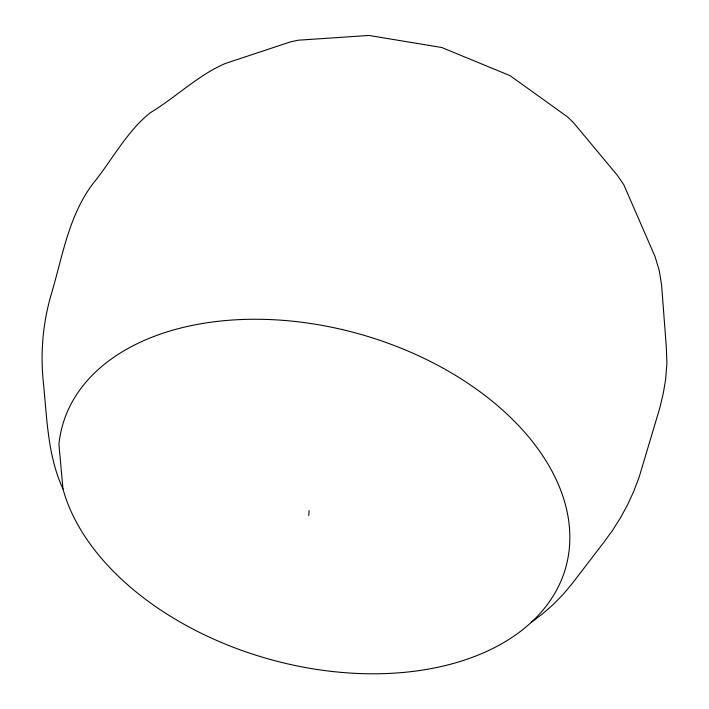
<?xml version="1.0" encoding="UTF-8"?>
<svg xmlns="http://www.w3.org/2000/svg" width="709" height="709" viewBox="0 0 709 709"><rect width="100%" height="100%" fill="white"/><g stroke="black" fill="none" stroke-linecap="round" stroke-linejoin="round"><path stroke-width="1.06" d="M308.752 515.452L309.133 510.577M531.36 622.254L542.615 613.826L553.117 604.617L562.84 594.7L571.773 584.127L603.519 542.757L612.496 530.456L620.535 517.73L627.625 504.648L633.766 491.275L638.969 477.662L659.769 408.083L663.199 393.752L665.627 379.519L666.921 363.203L666.309 347.144L661.612 285.16L659.21 270.413L655.045 256.596L623.805 184.765L617.3 175.247L573.439 122.595L567.581 116.958L510.117 75.695L441.804 47.512L368.946 35.45L298.276 40.2L290.398 41.911L225.24 63.509C197.678 75.411 175.814 97.399 150.237 112.766C126.246 132.042 112.066 160.287 92.861 183.808C68.41 216.148 62.365 257.456 50.986 295.254C42.735 323.774 40.227 353.862 43.471 383.365C47.016 418.922 47.725 455.931 62.977 488.997A261.461 168.724 15.8 0 0 464.439 660.097A261.461 168.724 15.8 0 0 437.666 365.241A261.461 168.724 15.8 0 0 58.927 444.357L62.977 488.997"/></g></svg>
